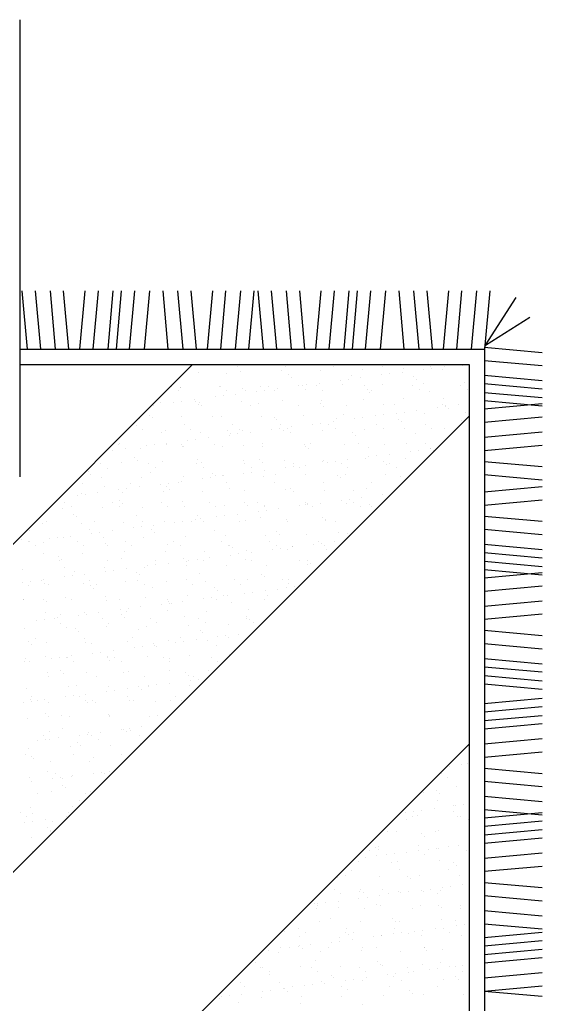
# Model space of a CAD drawing. Extents: x -42728 to 99010, y -18674 to 47645.
# Drawn here: x -34947 to -34271, y -10602 to -9329 of the extents above; entities that cross this region are included whole.
import ezdxf

# ---------------------------------------------------------------- set-up
doc = ezdxf.new("R2010")
doc.units = 0
doc.header["$LTSCALE"] = 100
doc.header["$MEASUREMENT"] = 0
doc.layers.get('0').update_dxf_attribs({"linetype": 'CONTINUOUS'})
doc.layers.add('家具', color=223, linetype='CONTINUOUS')

# ---------------------------------------------------------------- blocks, each defined once
blk = doc.blocks.new('A$C78C3025F')
at = {"layer": '家具', "color": 3}
blk.add_line((2187.1, 4047.7), (2187.1, 3456.3), dxfattribs=at)
at = {"layer": '家具', "color": 3, "linetype": 'ByBlock'}
for p, q in [((2190, 3697.1), (2196.7, 3621.7)), ((2207.1, 3697.1), (2213.9, 3621.7)), ((2226.4, 3697.1), (2233.1, 3621.7)), ((2243.5, 3697.1), (2250.3, 3621.7)), ((2271.3, 3697.1), (2264.6, 3621.7)), ((2288.5, 3697.1), (2281.7, 3621.7)), ((2307.7, 3697.1), (2301, 3621.7)), ((2318.5, 3697.1), (2311.7, 3621.7)), ((2335.6, 3697.1), (2328.8, 3621.7)), ((2354.9, 3697.1), (2348.1, 3621.7)), ((2372, 3697.1), (2378.8, 3621.7)), ((2391.3, 3697.1), (2398.1, 3621.7)), ((2408.4, 3697.1), (2415.2, 3621.7)), ((2436.3, 3697.1), (2429.5, 3621.7)), ((2453.4, 3697.1), (2446.6, 3621.7)), ((2472.7, 3697.1), (2465.9, 3621.7)), ((2489.8, 3697.1), (2483, 3621.7)), ((2495.1, 3697.1), (2501.9, 3621.7)), ((2512.3, 3697.1), (2519, 3621.7)), ((2531.5, 3697.1), (2538.3, 3621.7)), ((2548.7, 3697.1), (2555.4, 3621.7)), ((2576.5, 3697.1), (2569.7, 3621.7)), ((2593.6, 3697.1), (2586.9, 3621.7)), ((2612.9, 3697.1), (2606.1, 3621.7)), ((2623.6, 3697.1), (2616.8, 3621.7)), ((2640.8, 3697.1), (2634, 3621.7)), ((2660, 3697.1), (2653.3, 3621.7)), ((2677.2, 3697.1), (2683.9, 3621.7)), ((2696.4, 3697.1), (2703.2, 3621.7)), ((2713.6, 3697.1), (2720.4, 3621.7)), ((2741.4, 3697.1), (2734.6, 3621.7)), ((2758.6, 3697.1), (2751.8, 3621.7)), ((2777.8, 3697.1), (2771, 3621.7)), ((2795, 3697.1), (2788.2, 3621.7)), ((2789.3, 3626.8), (2829.2, 3688.6)), ((2789.3, 3626.8), (2846.8, 3663.1)), ((2187.1, 3621.7), (2788.2, 3621.7)), ((2862.9, 3617), (2787.5, 3623.8)), ((2788.2, 3621.7), (2788.2, 930.8)), ((2862.9, 3599.9), (2787.5, 3606.7)), ((1629.4, 2820.5), (2410.5, 3601.7)), ((2187.1, 3601.7), (2768.2, 3601.7)), ((2410.5, 3601.7), (2768.2, 3601.7)), ((2418.9, 3591), (2418.9, 3591)), ((2468.8, 3599.1), (2468.8, 3599.1)), ((2472.9, 3593), (2472.9, 3593)), ((2525.2, 3593.6), (2525.2, 3593.6)), ((2531.1, 3599.2), (2531.1, 3599.2)), ((2576.4, 3593.4), (2576.4, 3593.4)), ((2593.3, 3599.4), (2593.3, 3599.4)), ((2630.4, 3595.3), (2630.4, 3595.3)), ((2655.6, 3599.5), (2655.6, 3599.5)), ((2682, 3591.8), (2682, 3591.8)), ((2682.8, 3596), (2682.8, 3596)), ((2709.1, 3595.3), (2709.1, 3595.3)), ((2717.9, 3599.6), (2717.9, 3599.6)), ((2719.5, 3596.7), (2719.5, 3596.7)), ((2733.9, 3595.8), (2733.9, 3595.8)), ((2735.8, 3598.9), (2735.8, 3598.9)), ((2760.2, 3600.5), (2760.2, 3600.5)), ((2768.2, 3601.7), (2768.2, 950.8)), ((2768.2, 3601.7), (2768.2, 3535.1)), ((2455.1, 3589.5), (2455.1, 3589.5)), ((2535.1, 3588.8), (2535.1, 3588.8)), ((2538.8, 3585.4), (2538.8, 3585.4)), ((2601.5, 3581.2), (2601.5, 3581.2)), ((2611.9, 3582.5), (2611.9, 3582.5)), ((2616.3, 3587), (2616.3, 3587)), ((2628.1, 3584.7), (2628.1, 3584.7)), ((2655.3, 3588.3), (2655.3, 3588.3)), ((2665.7, 3589.6), (2665.7, 3589.6)), ((2696.3, 3586.3), (2696.3, 3586.3)), ((2700, 3582.9), (2700, 3582.9)), ((2862.9, 3580.6), (2787.5, 3587.4)), ((2383.9, 3573.6), (2383.9, 3573.6)), ((2392.3, 3568.3), (2392.3, 3568.3)), ((2394.8, 3572.5), (2394.8, 3572.5)), ((2395, 3571.9), (2395, 3571.9)), ((2446.1, 3573.8), (2446.1, 3573.8)), ((2447.1, 3573.2), (2447.1, 3573.2)), ((2454.6, 3568.4), (2454.6, 3568.4)), ((2475, 3571.2), (2475, 3571.2)), ((2478.7, 3567.8), (2478.7, 3567.8)), ((2493.8, 3567), (2493.8, 3567)), ((2498.3, 3572.9), (2498.3, 3572.9)), ((2504.2, 3568.4), (2504.2, 3568.4)), ((2508.4, 3573.9), (2508.4, 3573.9)), ((2516.9, 3568.5), (2516.9, 3568.5)), ((2520.5, 3570.5), (2520.5, 3570.5)), ((2547.6, 3574.1), (2547.6, 3574.1)), ((2552.3, 3574.9), (2552.3, 3574.9)), ((2556.2, 3569.4), (2556.2, 3569.4)), ((2558, 3575.4), (2558, 3575.4)), ((2570.7, 3574), (2570.7, 3574)), ((2574.3, 3577.6), (2574.3, 3577.6)), ((2579.1, 3568.6), (2579.1, 3568.6)), ((2604.6, 3575.5), (2604.6, 3575.5)), ((2633, 3574.1), (2633, 3574.1)), ((2636.2, 3568.8), (2636.2, 3568.8)), ((2641.4, 3568.7), (2641.4, 3568.7)), ((2655.8, 3575.3), (2655.8, 3575.3)), ((2695.3, 3574.2), (2695.3, 3574.2)), ((2703.7, 3568.8), (2703.7, 3568.8)), ((2709.8, 3577.2), (2709.8, 3577.2)), ((2717.4, 3567), (2717.4, 3567)), ((2757.5, 3574.3), (2757.5, 3574.3)), ((2762.2, 3577.9), (2762.2, 3577.9)), ((2766, 3569), (2766, 3569)), ((2862.9, 3569.9), (2787.5, 3576.7)), ((2369, 3552.7), (2369, 3552.7)), ((2386.1, 3552.8), (2386.1, 3552.8)), ((2396.5, 3554.2), (2396.5, 3554.2)), ((2412.8, 3556.3), (2412.8, 3556.3)), ((2414.9, 3553.7), (2414.9, 3553.7)), ((2440, 3559.9), (2440, 3559.9)), ((2450.4, 3561.3), (2450.4, 3561.3)), ((2466.6, 3563.4), (2466.6, 3563.4)), ((2474.1, 3554.4), (2474.1, 3554.4)), ((2526.5, 3555.1), (2526.5, 3555.1)), ((2577.7, 3554.8), (2577.7, 3554.8)), ((2631.7, 3556.8), (2631.7, 3556.8)), ((2639.9, 3565.4), (2639.9, 3565.4)), ((2684, 3557.5), (2684, 3557.5)), ((2735.2, 3557.2), (2735.2, 3557.2)), ((2862.9, 3558.5), (2787.5, 3565.3)), ((2862.9, 3547.8), (2787.5, 3554.6)), ((2358.9, 3549.2), (2358.9, 3549.2)), ((2360.4, 3548.8), (2360.4, 3548.8)), ((2418.5, 3550.3), (2418.5, 3550.3)), ((2420.1, 3552.5), (2420.1, 3552.5)), ((2422.6, 3548.9), (2422.6, 3548.9)), ((2484.9, 3549), (2484.9, 3549)), ((2496.1, 3551.9), (2496.1, 3551.9)), ((2547.2, 3549.2), (2547.2, 3549.2)), ((2576.1, 3551.2), (2576.1, 3551.2)), ((2579.8, 3547.8), (2579.8, 3547.8)), ((2609.5, 3549.3), (2609.5, 3549.3)), ((2657.3, 3549.4), (2657.3, 3549.4)), ((2671.8, 3549.4), (2671.8, 3549.4)), ((2684.1, 3540.3), (2684.1, 3540.3)), ((2700.4, 3542.4), (2700.4, 3542.4)), ((2727.6, 3546), (2727.6, 3546)), ((2734.1, 3549.5), (2734.1, 3549.5)), ((2737.3, 3548.7), (2737.3, 3548.7)), ((2738, 3547.4), (2738, 3547.4)), ((2741, 3545.4), (2741, 3545.4)), ((2754.2, 3549.5), (2754.2, 3549.5)), ((2862.9, 3550.7), (2787.5, 3543.9)), ((2768.2, 3535.1), (2053.6, 2820.5)), ((2342, 3532), (2342, 3532)), ((2354.7, 3536.1), (2354.7, 3536.1)), ((2358.4, 3532.7), (2358.4, 3532.7)), ((2396, 3534), (2396, 3534)), ((2435.9, 3534.3), (2435.9, 3534.3)), ((2448.4, 3534.6), (2448.4, 3534.6)), ((2499.5, 3534.4), (2499.5, 3534.4)), ((2516, 3533.7), (2516, 3533.7)), ((2519.7, 3530.3), (2519.7, 3530.3)), ((2553.5, 3536.3), (2553.5, 3536.3)), ((2592.7, 3528.2), (2592.7, 3528.2)), ((2597.2, 3531.9), (2597.2, 3531.9)), ((2605.9, 3537), (2605.9, 3537)), ((2619.9, 3531.8), (2619.9, 3531.8)), ((2630.3, 3533.2), (2630.3, 3533.2)), ((2646.6, 3535.3), (2646.6, 3535.3)), ((2657.1, 3536.8), (2657.1, 3536.8)), ((2673.7, 3538.9), (2673.7, 3538.9)), ((2677.2, 3531.2), (2677.2, 3531.2)), ((2680.9, 3527.8), (2680.9, 3527.8)), ((2711.1, 3538.7), (2711.1, 3538.7)), ((2758.4, 3529.4), (2758.4, 3529.4)), ((2763.4, 3539.4), (2763.4, 3539.4)), ((2862.9, 3533.5), (2787.5, 3526.7)), ((2337.7, 3523.5), (2337.7, 3523.5)), ((2346.2, 3518.1), (2346.2, 3518.1)), ((2375.8, 3516.8), (2375.8, 3516.8)), ((2400, 3523.6), (2400, 3523.6)), ((2408.4, 3518.2), (2408.4, 3518.2)), ((2455.9, 3516.1), (2455.9, 3516.1)), ((2462.3, 3523.7), (2462.3, 3523.7)), ((2470.7, 3518.3), (2470.7, 3518.3)), ((2475.4, 3515.9), (2475.4, 3515.9)), ((2512.2, 3517.6), (2512.2, 3517.6)), ((2522.6, 3519), (2522.6, 3519)), ((2524.6, 3523.8), (2524.6, 3523.8)), ((2527.8, 3516.6), (2527.8, 3516.6)), ((2533, 3518.4), (2533, 3518.4)), ((2538.9, 3521.1), (2538.9, 3521.1)), ((2566.1, 3524.7), (2566.1, 3524.7)), ((2576.5, 3526.1), (2576.5, 3526.1)), ((2578.9, 3516.3), (2578.9, 3516.3)), ((2586.9, 3523.9), (2586.9, 3523.9)), ((2595.3, 3518.5), (2595.3, 3518.5)), ((2632.9, 3518.3), (2632.9, 3518.3)), ((2649.1, 3524), (2649.1, 3524)), ((2657.6, 3518.6), (2657.6, 3518.6)), ((2685.3, 3518.9), (2685.3, 3518.9)), ((2711.4, 3524.1), (2711.4, 3524.1)), ((2719.9, 3518.8), (2719.9, 3518.8)), ((2736.5, 3518.7), (2736.5, 3518.7)), ((2370.2, 3514.2), (2370.2, 3514.2)), ((2404.6, 3503.5), (2404.6, 3503.5)), ((2415, 3504.8), (2415, 3504.8)), ((2421.4, 3513.9), (2421.4, 3513.9)), ((2431.2, 3507), (2431.2, 3507)), ((2458.4, 3510.5), (2458.4, 3510.5)), ((2459.5, 3512.7), (2459.5, 3512.7)), ((2468.8, 3511.9), (2468.8, 3511.9)), ((2485.1, 3514.1), (2485.1, 3514.1)), ((2537.1, 3514.3), (2537.1, 3514.3)), ((2617.1, 3513.6), (2617.1, 3513.6)), ((2620.8, 3510.3), (2620.8, 3510.3)), ((2698.3, 3511.9), (2698.3, 3511.9)), ((2862.9, 3514.2), (2787.5, 3507.5)), ((2307.3, 3490.7), (2307.3, 3490.7)), ((2314.2, 3498.6), (2314.2, 3498.6)), ((2315.7, 3499.2), (2315.7, 3499.2)), ((2323.6, 3492.8), (2323.6, 3492.8)), ((2343.3, 3493.5), (2343.3, 3493.5)), ((2350.7, 3496.4), (2350.7, 3496.4)), ((2361.1, 3497.7), (2361.1, 3497.7)), ((2376.5, 3498.7), (2376.5, 3498.7)), ((2377.4, 3499.9), (2377.4, 3499.9)), ((2395.7, 3498.5), (2395.7, 3498.5)), ((2397.3, 3495.4), (2397.3, 3495.4)), ((2399.4, 3495.2), (2399.4, 3495.2)), ((2438.8, 3498.9), (2438.8, 3498.9)), ((2449.6, 3496.1), (2449.6, 3496.1)), ((2476.9, 3496.8), (2476.9, 3496.8)), ((2500.8, 3495.9), (2500.8, 3495.9)), ((2501.1, 3499), (2501.1, 3499)), ((2554.8, 3497.8), (2554.8, 3497.8)), ((2557, 3496.1), (2557, 3496.1)), ((2560.7, 3492.7), (2560.7, 3492.7)), ((2563.4, 3499.1), (2563.4, 3499.1)), ((2607.2, 3498.5), (2607.2, 3498.5)), ((2625.6, 3499.2), (2625.6, 3499.2)), ((2638.2, 3494.3), (2638.2, 3494.3)), ((2658.3, 3498.2), (2658.3, 3498.2)), ((2687.9, 3499.3), (2687.9, 3499.3)), ((2692.2, 3489.5), (2692.2, 3489.5)), ((2702.6, 3490.9), (2702.6, 3490.9)), ((2712.3, 3500.2), (2712.3, 3500.2)), ((2718.2, 3493.6), (2718.2, 3493.6)), ((2718.8, 3493.1), (2718.8, 3493.1)), ((2721.9, 3490.3), (2721.9, 3490.3)), ((2862.9, 3497.1), (2787.5, 3490.3)), ((2335.6, 3481), (2335.6, 3481)), ((2339.3, 3477.6), (2339.3, 3477.6)), ((2416.8, 3479.2), (2416.8, 3479.2)), ((2476.7, 3477.4), (2476.7, 3477.4)), ((2496.8, 3478.5), (2496.8, 3478.5)), ((2529, 3478), (2529, 3478)), ((2578.1, 3476.8), (2578.1, 3476.8)), ((2580.2, 3477.8), (2580.2, 3477.8)), ((2594.9, 3476.7), (2594.9, 3476.7)), ((2611.2, 3478.9), (2611.2, 3478.9)), ((2634.2, 3479.7), (2634.2, 3479.7)), ((2638.3, 3482.5), (2638.3, 3482.5)), ((2648.7, 3483.8), (2648.7, 3483.8)), ((2665, 3486), (2665, 3486)), ((2686.5, 3480.4), (2686.5, 3480.4)), ((2291.6, 3473.3), (2291.6, 3473.3)), ((2300, 3467.9), (2300, 3467.9)), ((2319.1, 3475), (2319.1, 3475)), ((2353.9, 3473.4), (2353.9, 3473.4)), ((2362.3, 3468), (2362.3, 3468)), ((2371.5, 3475.7), (2371.5, 3475.7)), ((2416.2, 3473.5), (2416.2, 3473.5)), ((2422.6, 3475.4), (2422.6, 3475.4)), ((2424.6, 3468.1), (2424.6, 3468.1)), ((2478.4, 3473.6), (2478.4, 3473.6)), ((2486.9, 3468.2), (2486.9, 3468.2)), ((2500.5, 3475.2), (2500.5, 3475.2)), ((2503.5, 3464.7), (2503.5, 3464.7)), ((2530.7, 3468.3), (2530.7, 3468.3)), ((2540.7, 3473.7), (2540.7, 3473.7)), ((2541.1, 3469.6), (2541.1, 3469.6)), ((2549.2, 3468.3), (2549.2, 3468.3)), ((2557.3, 3471.8), (2557.3, 3471.8)), ((2584.5, 3475.4), (2584.5, 3475.4)), ((2603, 3473.8), (2603, 3473.8)), ((2611.4, 3468.5), (2611.4, 3468.5)), ((2658.1, 3476.1), (2658.1, 3476.1)), ((2661.8, 3472.7), (2661.8, 3472.7)), ((2665.3, 3473.9), (2665.3, 3473.9)), ((2673.7, 3468.6), (2673.7, 3468.6)), ((2862.9, 3469.3), (2787.5, 3476.1)), ((2275.5, 3463.4), (2275.5, 3463.4)), ((2279.2, 3460.1), (2279.2, 3460.1)), ((2293.4, 3455.2), (2293.4, 3455.2)), ((2344.5, 3455), (2344.5, 3455)), ((2356.7, 3461.7), (2356.7, 3461.7)), ((2398.5, 3456.9), (2398.5, 3456.9)), ((2423, 3454.1), (2423, 3454.1)), ((2433.4, 3455.5), (2433.4, 3455.5)), ((2436.7, 3461), (2436.7, 3461)), ((2440.4, 3457.6), (2440.4, 3457.6)), ((2449.7, 3457.6), (2449.7, 3457.6)), ((2450.9, 3457.6), (2450.9, 3457.6)), ((2476.8, 3461.2), (2476.8, 3461.2)), ((2487.2, 3462.6), (2487.2, 3462.6)), ((2502, 3457.3), (2502, 3457.3)), ((2517.9, 3459.2), (2517.9, 3459.2)), ((2556.1, 3459.3), (2556.1, 3459.3)), ((2598, 3458.5), (2598, 3458.5)), ((2601.6, 3455.1), (2601.6, 3455.1)), ((2608.4, 3459.9), (2608.4, 3459.9)), ((2659.6, 3459.7), (2659.6, 3459.7)), ((2679.2, 3456.8), (2679.2, 3456.8)), ((2862.9, 3452.1), (2787.5, 3458.9)), ((2268.1, 3448.4), (2268.1, 3448.4)), ((2296.6, 3444.1), (2296.6, 3444.1)), ((2315.3, 3439.9), (2315.3, 3439.9)), ((2325.7, 3441.3), (2325.7, 3441.3)), ((2330.4, 3448.5), (2330.4, 3448.5)), ((2342, 3443.4), (2342, 3443.4)), ((2369.2, 3447), (2369.2, 3447)), ((2376.6, 3443.4), (2376.6, 3443.4)), ((2379.6, 3448.4), (2379.6, 3448.4)), ((2380.3, 3440.1), (2380.3, 3440.1)), ((2392.7, 3448.7), (2392.7, 3448.7)), ((2395.8, 3450.5), (2395.8, 3450.5)), ((2455, 3448.8), (2455, 3448.8)), ((2457.8, 3441.7), (2457.8, 3441.7)), ((2477.9, 3438.8), (2477.9, 3438.8)), ((2517.2, 3448.9), (2517.2, 3448.9)), ((2530.3, 3439.5), (2530.3, 3439.5)), ((2537.8, 3441), (2537.8, 3441)), ((2579.5, 3449), (2579.5, 3449)), ((2581.4, 3439.2), (2581.4, 3439.2)), ((2619, 3439.2), (2619, 3439.2)), ((2635.5, 3441.2), (2635.5, 3441.2)), ((2641.8, 3449.1), (2641.8, 3449.1)), ((2862.9, 3443.6), (2787.5, 3436.8)), ((2236.5, 3426.6), (2236.5, 3426.6)), ((2261.5, 3432.8), (2261.5, 3432.8)), ((2266.4, 3434.5), (2266.4, 3434.5)), ((2271.9, 3434.2), (2271.9, 3434.2)), ((2288.2, 3436.4), (2288.2, 3436.4)), ((2316.5, 3425.9), (2316.5, 3425.9)), ((2320.4, 3436.4), (2320.4, 3436.4)), ((2372.7, 3437.1), (2372.7, 3437.1)), ((2423.9, 3436.9), (2423.9, 3436.9)), ((2541.5, 3437.6), (2541.5, 3437.6)), ((2602.9, 3426), (2602.9, 3426)), ((2613.4, 3427.4), (2613.4, 3427.4)), ((2629.6, 3429.5), (2629.6, 3429.5)), ((2656.8, 3433.1), (2656.8, 3433.1)), ((2667.2, 3434.5), (2667.2, 3434.5)), ((2862.9, 3426.4), (2787.5, 3419.6)), ((2242.3, 3416), (2242.3, 3416)), ((2245.5, 3423.1), (2245.5, 3423.1)), ((2253.9, 3417.7), (2253.9, 3417.7)), ((2294.6, 3416.7), (2294.6, 3416.7)), ((2307.7, 3423.2), (2307.7, 3423.2)), ((2316.2, 3417.8), (2316.2, 3417.8)), ((2320.2, 3422.5), (2320.2, 3422.5)), ((2345.8, 3416.4), (2345.8, 3416.4)), ((2370, 3423.3), (2370, 3423.3)), ((2378.5, 3417.9), (2378.5, 3417.9)), ((2397.7, 3424.1), (2397.7, 3424.1)), ((2399.8, 3418.4), (2399.8, 3418.4)), ((2432.3, 3423.4), (2432.3, 3423.4)), ((2440.7, 3418), (2440.7, 3418)), ((2452.1, 3419), (2452.1, 3419)), ((2477.7, 3423.4), (2477.7, 3423.4)), ((2481.4, 3420), (2481.4, 3420)), ((2494.6, 3423.5), (2494.6, 3423.5)), ((2503, 3418.1), (2503, 3418.1)), ((2503.3, 3418.8), (2503.3, 3418.8)), ((2505.7, 3413.2), (2505.7, 3413.2)), ((2521.9, 3415.3), (2521.9, 3415.3)), ((2549.1, 3418.9), (2549.1, 3418.9)), ((2556.9, 3423.6), (2556.9, 3423.6)), ((2557.3, 3420.7), (2557.3, 3420.7)), ((2558.9, 3421.7), (2558.9, 3421.7)), ((2559.5, 3420.3), (2559.5, 3420.3)), ((2565.3, 3418.3), (2565.3, 3418.3)), ((2575.8, 3422.4), (2575.8, 3422.4)), ((2609.7, 3421.4), (2609.7, 3421.4)), ((2619.2, 3423.7), (2619.2, 3423.7)), ((2627.6, 3418.4), (2627.6, 3418.4)), ((2639, 3421), (2639, 3421)), ((2642.6, 3417.6), (2642.6, 3417.6)), ((2256.4, 3408.3), (2256.4, 3408.3)), ((2260, 3404.9), (2260, 3404.9)), ((2337.6, 3406.6), (2337.6, 3406.6)), ((2414.3, 3401.2), (2414.3, 3401.2)), ((2417.6, 3405.9), (2417.6, 3405.9)), ((2421.3, 3402.5), (2421.3, 3402.5)), ((2441.4, 3404.7), (2441.4, 3404.7)), ((2451.8, 3406.1), (2451.8, 3406.1)), ((2468.1, 3408.3), (2468.1, 3408.3)), ((2479.2, 3400.3), (2479.2, 3400.3)), ((2495.3, 3411.8), (2495.3, 3411.8)), ((2498.8, 3404.1), (2498.8, 3404.1)), ((2531.5, 3400.9), (2531.5, 3400.9)), ((2578.8, 3403.4), (2578.8, 3403.4)), ((2582.5, 3400), (2582.5, 3400)), ((2582.7, 3400.7), (2582.7, 3400.7)), ((2862.9, 3398.6), (2787.5, 3405.4)), ((2199.9, 3387.4), (2199.9, 3387.4)), ((2216.5, 3396.2), (2216.5, 3396.2)), ((2222, 3398.2), (2222, 3398.2)), ((2267.6, 3396), (2267.6, 3396)), ((2277.4, 3389), (2277.4, 3389)), ((2284.3, 3398.3), (2284.3, 3398.3)), ((2321.7, 3397.9), (2321.7, 3397.9)), ((2333.8, 3390.6), (2333.8, 3390.6)), ((2344.2, 3391.9), (2344.2, 3391.9)), ((2346.5, 3398.5), (2346.5, 3398.5)), ((2357.5, 3388.3), (2357.5, 3388.3)), ((2360.4, 3394.1), (2360.4, 3394.1)), ((2374, 3398.6), (2374, 3398.6)), ((2387.6, 3397.7), (2387.6, 3397.7)), ((2398, 3399), (2398, 3399)), ((2408.8, 3398.6), (2408.8, 3398.6)), ((2425.2, 3398.3), (2425.2, 3398.3)), ((2471.1, 3398.7), (2471.1, 3398.7)), ((2533.4, 3398.8), (2533.4, 3398.8)), ((2595.7, 3398.9), (2595.7, 3398.9)), ((2862.9, 3381.4), (2787.5, 3388.2)), ((2189.5, 3375.5), (2189.5, 3375.5)), ((2226.1, 3376.4), (2226.1, 3376.4)), ((2236.5, 3377.8), (2236.5, 3377.8)), ((2243.5, 3377.5), (2243.5, 3377.5)), ((2252.8, 3379.9), (2252.8, 3379.9)), ((2279.9, 3383.5), (2279.9, 3383.5)), ((2290.3, 3384.9), (2290.3, 3384.9)), ((2295.9, 3378.1), (2295.9, 3378.1)), ((2306.6, 3387), (2306.6, 3387)), ((2347, 3377.9), (2347, 3377.9)), ((2361.2, 3384.9), (2361.2, 3384.9)), ((2401, 3379.8), (2401, 3379.8)), ((2438.7, 3386.5), (2438.7, 3386.5)), ((2453.4, 3380.5), (2453.4, 3380.5)), ((2504.6, 3380.3), (2504.6, 3380.3)), ((2518.7, 3385.9), (2518.7, 3385.9)), ((2522.4, 3382.5), (2522.4, 3382.5)), ((2558.6, 3382.2), (2558.6, 3382.2)), ((2599.9, 3384.1), (2599.9, 3384.1)), ((2610.9, 3382.9), (2610.9, 3382.9)), ((2198.9, 3372.8), (2198.9, 3372.8)), ((2199.3, 3372.9), (2199.3, 3372.9)), ((2207.8, 3367.5), (2207.8, 3367.5)), ((2217.3, 3371.4), (2217.3, 3371.4)), ((2261.6, 3373), (2261.6, 3373)), ((2270, 3367.6), (2270, 3367.6)), ((2297.4, 3370.8), (2297.4, 3370.8)), ((2301, 3367.4), (2301, 3367.4)), ((2323.9, 3373.1), (2323.9, 3373.1)), ((2332.3, 3367.7), (2332.3, 3367.7)), ((2378.6, 3369), (2378.6, 3369)), ((2386.2, 3373.2), (2386.2, 3373.2)), ((2394.6, 3367.8), (2394.6, 3367.8)), ((2448.5, 3373.3), (2448.5, 3373.3)), ((2456.9, 3367.9), (2456.9, 3367.9)), ((2458.6, 3368.3), (2458.6, 3368.3)), ((2462.3, 3364.9), (2462.3, 3364.9)), ((2480.4, 3361.7), (2480.4, 3361.7)), ((2510.7, 3373.4), (2510.7, 3373.4)), ((2513.7, 3362.5), (2513.7, 3362.5)), ((2519.2, 3368.1), (2519.2, 3368.1)), ((2524.1, 3363.9), (2524.1, 3363.9)), ((2532.8, 3362.4), (2532.8, 3362.4)), ((2539.8, 3366.5), (2539.8, 3366.5)), ((2540.4, 3366), (2540.4, 3366)), ((2567.5, 3369.6), (2567.5, 3369.6)), ((2573, 3373.5), (2573, 3373.5)), ((2578, 3370.9), (2578, 3370.9)), ((2581.5, 3368.2), (2581.5, 3368.2)), ((2584, 3362.2), (2584, 3362.2)), ((2594.2, 3373.1), (2594.2, 3373.1)), ((2862.9, 3362.2), (2787.5, 3369)), ((2217.7, 3357.7), (2217.7, 3357.7)), ((2237.2, 3353.2), (2237.2, 3353.2)), ((2240.9, 3349.8), (2240.9, 3349.8)), ((2268.9, 3357.4), (2268.9, 3357.4)), ((2318.4, 3351.4), (2318.4, 3351.4)), ((2322.9, 3359.4), (2322.9, 3359.4)), ((2375.3, 3360), (2375.3, 3360)), ((2398.5, 3350.7), (2398.5, 3350.7)), ((2416.4, 3349.7), (2416.4, 3349.7)), ((2426.4, 3359.8), (2426.4, 3359.8)), ((2432.7, 3351.8), (2432.7, 3351.8)), ((2459.9, 3355.4), (2459.9, 3355.4)), ((2470.3, 3356.8), (2470.3, 3356.8)), ((2479.7, 3349), (2479.7, 3349)), ((2486.5, 3358.9), (2486.5, 3358.9)), ((2862.9, 3351.5), (2787.5, 3358.2)), ((2190.8, 3337), (2190.8, 3337)), ((2238.1, 3348.2), (2238.1, 3348.2)), ((2244.8, 3338.9), (2244.8, 3338.9)), ((2297.1, 3339.6), (2297.1, 3339.6)), ((2300.4, 3348.3), (2300.4, 3348.3)), ((2325, 3337.6), (2325, 3337.6)), ((2348.3, 3339.3), (2348.3, 3339.3)), ((2352.2, 3341.2), (2352.2, 3341.2)), ((2362.6, 3342.6), (2362.6, 3342.6)), ((2362.7, 3348.4), (2362.7, 3348.4)), ((2378.9, 3344.7), (2378.9, 3344.7)), ((2402.2, 3347.4), (2402.2, 3347.4)), ((2402.3, 3341.3), (2402.3, 3341.3)), ((2406, 3348.3), (2406, 3348.3)), ((2425, 3348.5), (2425, 3348.5)), ((2454.7, 3342), (2454.7, 3342)), ((2487.3, 3348.6), (2487.3, 3348.6)), ((2505.8, 3341.7), (2505.8, 3341.7)), ((2549.5, 3348.7), (2549.5, 3348.7)), ((2559.7, 3348.3), (2559.7, 3348.3)), ((2559.8, 3343.7), (2559.8, 3343.7)), ((2563.4, 3344.9), (2563.4, 3344.9)), ((2862.9, 3340.1), (2787.5, 3346.9)), ((2244.5, 3327), (2244.5, 3327)), ((2254.9, 3328.4), (2254.9, 3328.4)), ((2258.3, 3333.9), (2258.3, 3333.9)), ((2271.2, 3330.6), (2271.2, 3330.6)), ((2298.4, 3334.1), (2298.4, 3334.1)), ((2308.8, 3335.5), (2308.8, 3335.5)), ((2338.3, 3333.2), (2338.3, 3333.2)), ((2342, 3329.8), (2342, 3329.8)), ((2419.6, 3331.4), (2419.6, 3331.4)), ((2499.6, 3330.7), (2499.6, 3330.7)), ((2503.3, 3327.4), (2503.3, 3327.4)), ((2534.1, 3323.9), (2534.1, 3323.9)), ((2862.9, 3329.4), (2787.5, 3336.1)), ((2862.9, 3332.2), (2787.5, 3325.4)), ((2190.7, 3320), (2190.7, 3320)), ((2198.2, 3316.3), (2198.2, 3316.3)), ((2201.1, 3321.3), (2201.1, 3321.3)), ((2215.5, 3322.8), (2215.5, 3322.8)), ((2217.4, 3323.5), (2217.4, 3323.5)), ((2219, 3319.1), (2219, 3319.1)), ((2223.9, 3317.4), (2223.9, 3317.4)), ((2270.2, 3318.9), (2270.2, 3318.9)), ((2277.8, 3322.9), (2277.8, 3322.9)), ((2278.2, 3315.6), (2278.2, 3315.6)), ((2281.9, 3312.3), (2281.9, 3312.3)), ((2286.2, 3317.5), (2286.2, 3317.5)), ((2324.2, 3320.8), (2324.2, 3320.8)), ((2340, 3323), (2340, 3323)), ((2348.5, 3317.6), (2348.5, 3317.6)), ((2359.4, 3313.9), (2359.4, 3313.9)), ((2376.5, 3321.5), (2376.5, 3321.5)), ((2402.3, 3323.1), (2402.3, 3323.1)), ((2410.8, 3317.8), (2410.8, 3317.8)), ((2427.7, 3321.3), (2427.7, 3321.3)), ((2439.5, 3313.2), (2439.5, 3313.2)), ((2464.6, 3323.2), (2464.6, 3323.2)), ((2473, 3317.9), (2473, 3317.9)), ((2481.7, 3323.2), (2481.7, 3323.2)), ((2520.7, 3311.4), (2520.7, 3311.4)), ((2526.9, 3323.4), (2526.9, 3323.4)), ((2532.1, 3313.1), (2532.1, 3313.1)), ((2535.3, 3318), (2535.3, 3318)), ((2542.6, 3314.5), (2542.6, 3314.5)), ((2862.9, 3315.1), (2787.5, 3308.3)), ((2192, 3298.4), (2192, 3298.4)), ((2218.1, 3298.1), (2218.1, 3298.1)), ((2246, 3300.4), (2246, 3300.4)), ((2254.3, 3298.1), (2254.3, 3298.1)), ((2298.4, 3301.1), (2298.4, 3301.1)), ((2316.6, 3298.2), (2316.6, 3298.2)), ((2349.6, 3300.8), (2349.6, 3300.8)), ((2378.8, 3298.3), (2378.8, 3298.3)), ((2403.6, 3302.8), (2403.6, 3302.8)), ((2424.5, 3298.9), (2424.5, 3298.9)), ((2434.9, 3300.3), (2434.9, 3300.3)), ((2441.1, 3298.4), (2441.1, 3298.4)), ((2443.1, 3309.8), (2443.1, 3309.8)), ((2451.1, 3302.5), (2451.1, 3302.5)), ((2455.9, 3303.4), (2455.9, 3303.4)), ((2478.3, 3306), (2478.3, 3306)), ((2488.7, 3307.4), (2488.7, 3307.4)), ((2503.4, 3298.5), (2503.4, 3298.5)), ((2505, 3309.5), (2505, 3309.5)), ((2507.1, 3303.2), (2507.1, 3303.2)), ((2192, 3298), (2192, 3298)), ((2221.8, 3294.7), (2221.8, 3294.7)), ((2299.3, 3296.3), (2299.3, 3296.3)), ((2327.2, 3286.1), (2327.2, 3286.1)), ((2343.5, 3288.3), (2343.5, 3288.3)), ((2370.6, 3291.9), (2370.6, 3291.9)), ((2379.3, 3295.6), (2379.3, 3295.6)), ((2381.1, 3293.2), (2381.1, 3293.2)), ((2383, 3292.3), (2383, 3292.3)), ((2397.3, 3295.4), (2397.3, 3295.4)), ((2460.5, 3293.9), (2460.5, 3293.9)), ((2862.9, 3295.8), (2787.5, 3289)), ((2220.3, 3280.6), (2220.3, 3280.6)), ((2231.6, 3272.7), (2231.6, 3272.7)), ((2235.8, 3274.1), (2235.8, 3274.1)), ((2239.2, 3278.8), (2239.2, 3278.8)), ((2263, 3277.7), (2263, 3277.7)), ((2271.4, 3280.4), (2271.4, 3280.4)), ((2273.4, 3279.1), (2273.4, 3279.1)), ((2289.6, 3281.2), (2289.6, 3281.2)), ((2293.9, 3272.8), (2293.9, 3272.8)), ((2316.8, 3284.8), (2316.8, 3284.8)), ((2319.2, 3278.1), (2319.2, 3278.1)), ((2322.9, 3274.7), (2322.9, 3274.7)), ((2325.4, 3282.3), (2325.4, 3282.3)), ((2356.2, 3272.9), (2356.2, 3272.9)), ((2377.8, 3283), (2377.8, 3283)), ((2400.4, 3276.3), (2400.4, 3276.3)), ((2418.5, 3273), (2418.5, 3273)), ((2428.9, 3282.7), (2428.9, 3282.7)), ((2480.5, 3275.6), (2480.5, 3275.6)), ((2480.8, 3273.2), (2480.8, 3273.2)), ((2483, 3284.7), (2483, 3284.7)), ((2862.9, 3278.7), (2787.5, 3271.9)), ((2193.3, 3259.9), (2193.3, 3259.9)), ((2209.1, 3270.6), (2209.1, 3270.6)), ((2219.5, 3272), (2219.5, 3272)), ((2240.1, 3267.3), (2240.1, 3267.3)), ((2247.3, 3261.9), (2247.3, 3261.9)), ((2259.1, 3260.5), (2259.1, 3260.5)), ((2299.6, 3262.5), (2299.6, 3262.5)), ((2302.4, 3267.4), (2302.4, 3267.4)), ((2350.8, 3262.3), (2350.8, 3262.3)), ((2364.6, 3267.6), (2364.6, 3267.6)), ((2404.8, 3264.2), (2404.8, 3264.2)), ((2426.9, 3267.7), (2426.9, 3267.7)), ((2457.2, 3264.9), (2457.2, 3264.9)), ((2484.1, 3272.2), (2484.1, 3272.2)), ((2489.2, 3267.8), (2489.2, 3267.8)), ((2208.1, 3247.9), (2208.1, 3247.9)), ((2262.8, 3257.1), (2262.8, 3257.1)), ((2270.4, 3248), (2270.4, 3248)), ((2332.7, 3248.1), (2332.7, 3248.1)), ((2340.3, 3258.8), (2340.3, 3258.8)), ((2395, 3248.2), (2395, 3248.2)), ((2420.3, 3258.1), (2420.3, 3258.1)), ((2424, 3254.7), (2424, 3254.7)), ((2442.9, 3249.6), (2442.9, 3249.6)), ((2453.3, 3251), (2453.3, 3251)), ((2457.3, 3248.3), (2457.3, 3248.3)), ((2469.6, 3253.1), (2469.6, 3253.1)), ((2862.9, 3250.8), (2787.5, 3257.6)), ((2199, 3243), (2199, 3243)), ((2202.7, 3239.6), (2202.7, 3239.6)), ((2221.5, 3242.1), (2221.5, 3242.1)), ((2272.7, 3241.8), (2272.7, 3241.8)), ((2280.2, 3241.2), (2280.2, 3241.2)), ((2326.7, 3243.8), (2326.7, 3243.8)), ((2335.2, 3235.4), (2335.2, 3235.4)), ((2345.7, 3236.8), (2345.7, 3236.8)), ((2360.2, 3240.5), (2360.2, 3240.5)), ((2361.9, 3238.9), (2361.9, 3238.9)), ((2363.9, 3237.1), (2363.9, 3237.1)), ((2379, 3244.4), (2379, 3244.4)), ((2389.1, 3242.5), (2389.1, 3242.5)), ((2399.5, 3243.9), (2399.5, 3243.9)), ((2415.8, 3246), (2415.8, 3246)), ((2430.2, 3244.2), (2430.2, 3244.2)), ((2441.4, 3238.7), (2441.4, 3238.7)), ((2862.9, 3233.7), (2787.5, 3240.5)), ((2220.1, 3223.7), (2220.1, 3223.7)), ((2238, 3222.6), (2238, 3222.6)), ((2247.8, 3222.6), (2247.8, 3222.6)), ((2248.6, 3223.3), (2248.6, 3223.3)), ((2254.2, 3224.8), (2254.2, 3224.8)), ((2281.4, 3228.3), (2281.4, 3228.3)), ((2291.8, 3229.7), (2291.8, 3229.7)), ((2300.1, 3223), (2300.1, 3223)), ((2300.9, 3224), (2300.9, 3224)), ((2308.1, 3231.8), (2308.1, 3231.8)), ((2310.1, 3222.7), (2310.1, 3222.7)), ((2352.1, 3223.7), (2352.1, 3223.7)), ((2372.4, 3222.8), (2372.4, 3222.8)), ((2406.1, 3225.7), (2406.1, 3225.7)), ((2434.6, 3223), (2434.6, 3223)), ((2458.4, 3226.3), (2458.4, 3226.3)), ((2193.9, 3217.1), (2193.9, 3217.1)), ((2194.5, 3221.4), (2194.5, 3221.4)), ((2200.4, 3217.7), (2200.4, 3217.7)), ((2227.6, 3221.2), (2227.6, 3221.2)), ((2256.2, 3217.2), (2256.2, 3217.2)), ((2303.8, 3219.6), (2303.8, 3219.6)), ((2318.5, 3217.4), (2318.5, 3217.4)), ((2380.8, 3217.5), (2380.8, 3217.5)), ((2381.3, 3221.2), (2381.3, 3221.2)), ((2443.1, 3217.6), (2443.1, 3217.6)), ((2862.9, 3214.4), (2787.5, 3221.2)), ((2862.9, 3203.7), (2787.5, 3210.5)), ((2222.8, 3203.5), (2222.8, 3203.5)), ((2224.3, 3197.8), (2224.3, 3197.8)), ((2240, 3205.4), (2240, 3205.4)), ((2243.6, 3202), (2243.6, 3202)), ((2273.9, 3203.3), (2273.9, 3203.3)), ((2286.6, 3197.9), (2286.6, 3197.9)), ((2321.2, 3203.6), (2321.2, 3203.6)), ((2328, 3205.2), (2328, 3205.2)), ((2348.9, 3198), (2348.9, 3198)), ((2380.3, 3205.9), (2380.3, 3205.9)), ((2401.2, 3203), (2401.2, 3203)), ((2404.9, 3199.6), (2404.9, 3199.6)), ((2411.2, 3198.1), (2411.2, 3198.1)), ((2431.5, 3205.7), (2431.5, 3205.7)), ((2862.9, 3192.3), (2787.5, 3199.1)), ((2249.8, 3184.8), (2249.8, 3184.8)), ((2261, 3186.1), (2261, 3186.1)), ((2302.2, 3185.4), (2302.2, 3185.4)), ((2341.1, 3185.4), (2341.1, 3185.4)), ((2353.3, 3185.2), (2353.3, 3185.2)), ((2353.7, 3186.1), (2353.7, 3186.1)), ((2364.1, 3187.4), (2364.1, 3187.4)), ((2380.4, 3189.6), (2380.4, 3189.6)), ((2407.3, 3187.1), (2407.3, 3187.1)), ((2407.5, 3193.2), (2407.5, 3193.2)), ((2417.9, 3194.5), (2417.9, 3194.5)), ((2862.9, 3181.6), (2787.5, 3188.4)), ((2195.8, 3182.8), (2195.8, 3182.8)), ((2201.7, 3172.4), (2201.7, 3172.4)), ((2246, 3171.9), (2246, 3171.9)), ((2256.4, 3173.3), (2256.4, 3173.3)), ((2263.9, 3172.5), (2263.9, 3172.5)), ((2272.7, 3175.4), (2272.7, 3175.4)), ((2299.9, 3179), (2299.9, 3179)), ((2310.3, 3180.3), (2310.3, 3180.3)), ((2326.2, 3172.7), (2326.2, 3172.7)), ((2326.5, 3182.5), (2326.5, 3182.5)), ((2344.8, 3182), (2344.8, 3182)), ((2388.5, 3172.8), (2388.5, 3172.8)), ((2192.2, 3164.8), (2192.2, 3164.8)), ((2200.9, 3168.5), (2200.9, 3168.5)), ((2202.6, 3166.2), (2202.6, 3166.2)), ((2210.1, 3167.1), (2210.1, 3167.1)), ((2218.9, 3168.3), (2218.9, 3168.3)), ((2224, 3165), (2224, 3165)), ((2272.4, 3167.2), (2272.4, 3167.2)), ((2275.2, 3164.7), (2275.2, 3164.7)), ((2281, 3167.8), (2281, 3167.8)), ((2284.6, 3164.5), (2284.6, 3164.5)), ((2329.2, 3166.7), (2329.2, 3166.7)), ((2334.7, 3167.3), (2334.7, 3167.3)), ((2362.2, 3166.1), (2362.2, 3166.1)), ((2381.6, 3167.4), (2381.6, 3167.4)), ((2396.9, 3167.4), (2396.9, 3167.4)), ((2862.9, 3169.7), (2787.5, 3162.9)), ((2862.9, 3159), (2787.5, 3152.2)), ((2220.8, 3150.3), (2220.8, 3150.3)), ((2224.5, 3146.9), (2224.5, 3146.9)), ((2240.5, 3147.7), (2240.5, 3147.7)), ((2251.1, 3146.2), (2251.1, 3146.2)), ((2302, 3148.5), (2302, 3148.5)), ((2302.7, 3147.8), (2302.7, 3147.8)), ((2303.4, 3146.9), (2303.4, 3146.9)), ((2354.6, 3146.7), (2354.6, 3146.7)), ((2365, 3147.9), (2365, 3147.9)), ((2862.9, 3147.6), (2787.5, 3140.8)), ((2197.1, 3144.3), (2197.1, 3144.3)), ((2345, 3133.1), (2345, 3133.1)), ((2862.9, 3136.9), (2787.5, 3130.1)), ((2217.8, 3122.3), (2217.8, 3122.3)), ((2225.3, 3126.5), (2225.3, 3126.5)), ((2241.9, 3131), (2241.9, 3131)), ((2264.5, 3122.5), (2264.5, 3122.5)), ((2274.9, 3123.9), (2274.9, 3123.9)), ((2276.5, 3126.2), (2276.5, 3126.2)), ((2280.1, 3122.5), (2280.1, 3122.5)), ((2291.1, 3126), (2291.1, 3126)), ((2318.3, 3129.6), (2318.3, 3129.6)), ((2321.9, 3130.3), (2321.9, 3130.3)), ((2325.6, 3126.9), (2325.6, 3126.9)), ((2328.7, 3131), (2328.7, 3131)), ((2330.5, 3128.2), (2330.5, 3128.2)), ((2342.4, 3122.6), (2342.4, 3122.6)), ((2069.2, 2411.8), (2768.2, 3110.8)), ((2210.6, 3115.4), (2210.6, 3115.4)), ((2221, 3116.8), (2221, 3116.8)), ((2226.2, 3117), (2226.2, 3117)), ((2237.3, 3119), (2237.3, 3119)), ((2252.3, 3107.7), (2252.3, 3107.7)), ((2261.8, 3112.7), (2261.8, 3112.7)), ((2265.5, 3109.4), (2265.5, 3109.4)), ((2288.5, 3117.1), (2288.5, 3117.1)), ((2304.7, 3108.4), (2304.7, 3108.4)), ((2343, 3111), (2343, 3111)), ((2768.2, 3110.8), (2768.2, 2686.5)), ((2862.9, 3117.6), (2787.5, 3110.8)), ((2194.3, 3097.5), (2194.3, 3097.5)), ((2198.3, 3105.8), (2198.3, 3105.8)), ((2201.7, 3095.2), (2201.7, 3095.2)), ((2256.6, 3097.6), (2256.6, 3097.6)), ((2318.9, 3097.7), (2318.9, 3097.7)), ((2862.9, 3100.5), (2787.5, 3093.7)), ((2205.4, 3091.8), (2205.4, 3091.8)), ((2226.6, 3087.9), (2226.6, 3087.9)), ((2277.7, 3087.7), (2277.7, 3087.7)), ((2282.9, 3093.4), (2282.9, 3093.4)), ((2742.4, 3081.9), (2742.4, 3081.9)), ((2758.7, 3084), (2758.7, 3084)), ((2766.6, 3086), (2766.6, 3086)), ((2222.8, 3075.9), (2222.8, 3075.9)), ((2234, 3072.3), (2234, 3072.3)), ((2253.6, 3069.2), (2253.6, 3069.2)), ((2255.7, 3069.6), (2255.7, 3069.6)), ((2282.9, 3073.2), (2282.9, 3073.2)), ((2293.3, 3074.5), (2293.3, 3074.5)), ((2296.2, 3072.4), (2296.2, 3072.4)), ((2302.8, 3075.2), (2302.8, 3075.2)), ((2309.6, 3076.7), (2309.6, 3076.7)), ((2732.2, 3073.2), (2732.2, 3073.2)), ((2862.9, 3072.6), (2787.5, 3079.4)), ((2199.6, 3067.2), (2199.6, 3067.2)), ((2201.9, 3062.5), (2201.9, 3062.5)), ((2229.1, 3066.1), (2229.1, 3066.1)), ((2239.5, 3067.5), (2239.5, 3067.5)), ((2242.4, 3066.9), (2242.4, 3066.9)), ((2242.7, 3057.6), (2242.7, 3057.6)), ((2740.7, 3067.8), (2740.7, 3067.8)), ((2751.6, 3056.2), (2751.6, 3056.2)), ((2862.9, 3055.5), (2787.5, 3062.3)), ((2210.5, 3047.4), (2210.5, 3047.4)), ((2227.8, 3049.4), (2227.8, 3049.4)), ((2246.4, 3054.2), (2246.4, 3054.2)), ((2272.8, 3047.5), (2272.8, 3047.5)), ((2279, 3049.1), (2279, 3049.1)), ((2708.7, 3048.3), (2708.7, 3048.3)), ((2726.4, 3050.2), (2726.4, 3050.2)), ((2730.1, 3046.9), (2730.1, 3046.9)), ((2254.9, 3030.6), (2254.9, 3030.6)), ((2263.8, 3038.3), (2263.8, 3038.3)), ((2727.5, 3037.7), (2727.5, 3037.7)), ((2747.5, 3030.9), (2747.5, 3030.9)), ((2750.5, 3031.2), (2750.5, 3031.2)), ((2760.9, 3032.5), (2760.9, 3032.5)), ((2862.9, 3036.2), (2787.5, 3043)), ((2187.8, 3022.1), (2187.8, 3022.1)), ((2200.8, 3028.7), (2200.8, 3028.7)), ((2203.7, 3020.7), (2203.7, 3020.7)), ((2250.1, 3022.2), (2250.1, 3022.2)), ((2686.1, 3023), (2686.1, 3023)), ((2696.6, 3024.1), (2696.6, 3024.1)), ((2701.7, 3018), (2701.7, 3018)), ((2707, 3025.5), (2707, 3025.5)), ((2723.3, 3027.6), (2723.3, 3027.6)), ((2748.4, 3023.1), (2748.4, 3023.1)), ((2862.9, 3019.1), (2787.5, 3025.9)), ((2862.9, 3021.9), (2787.5, 3015.1)), ((2193.7, 3009.6), (2193.7, 3009.6)), ((2196.3, 3016.7), (2196.3, 3016.7)), ((2204.1, 3011), (2204.1, 3011)), ((2220.3, 3013.2), (2220.3, 3013.2)), ((2229.1, 3010.8), (2229.1, 3010.8)), ((2247.5, 3016.7), (2247.5, 3016.7)), ((2687.4, 3013.4), (2687.4, 3013.4)), ((2694.5, 3017.6), (2694.5, 3017.6)), ((2752.8, 3017.7), (2752.8, 3017.7)), ((2756.8, 3017.7), (2756.8, 3017.7)), ((2767.4, 3012.7), (2767.4, 3012.7)), ((2862.9, 3011.2), (2787.5, 3004.4)), ((2223.6, 3002.5), (2223.6, 3002.5)), ((2226.6, 2997.4), (2226.6, 2997.4)), ((2227.3, 2999.1), (2227.3, 2999.1)), ((2662.6, 2998.1), (2662.6, 2998.1)), ((2674.7, 2997.3), (2674.7, 2997.3)), ((2707.3, 2995.1), (2707.3, 2995.1)), ((2724.9, 2998.3), (2724.9, 2998.3)), ((2728.7, 2999.2), (2728.7, 2999.2)), ((2862.9, 2999.8), (2787.5, 2993)), ((2202.1, 2990.1), (2202.1, 2990.1)), ((2711, 2991.8), (2711, 2991.8)), ((2862.9, 2989.1), (2787.5, 2982.3)), ((2204, 2972), (2204, 2972)), ((2640, 2972.8), (2640, 2972.8)), ((2647.2, 2977.6), (2647.2, 2977.6)), ((2648.4, 2967.4), (2648.4, 2967.4)), ((2650.6, 2978.7), (2650.6, 2978.7)), ((2650.8, 2974.2), (2650.8, 2974.2)), ((2661.2, 2967.6), (2661.2, 2967.6)), ((2671.6, 2969), (2671.6, 2969)), ((2687.9, 2971.1), (2687.9, 2971.1)), ((2702.2, 2972.9), (2702.2, 2972.9)), ((2702.9, 2979.4), (2702.9, 2979.4)), ((2710.7, 2967.5), (2710.7, 2967.5)), ((2715.1, 2974.7), (2715.1, 2974.7)), ((2725.5, 2976.1), (2725.5, 2976.1)), ((2728.4, 2975.8), (2728.4, 2975.8)), ((2741.7, 2978.2), (2741.7, 2978.2)), ((2754.1, 2979.2), (2754.1, 2979.2)), ((2764.5, 2973), (2764.5, 2973)), ((2862.9, 2969.8), (2787.5, 2963.1)), ((2624.8, 2959), (2624.8, 2959)), ((2634.1, 2964.1), (2634.1, 2964.1)), ((2668.2, 2958.3), (2668.2, 2958.3)), ((2676, 2958.7), (2676, 2958.7)), ((2730, 2960.7), (2730, 2960.7)), ((2748.3, 2957.6), (2748.3, 2957.6)), ((2616.5, 2947.9), (2616.5, 2947.9)), ((2678.8, 2948.1), (2678.8, 2948.1)), ((2741, 2948.2), (2741, 2948.2)), ((2752, 2954.2), (2752, 2954.2)), ((2862.9, 2952.7), (2787.5, 2945.9)), ((2597.8, 2938.3), (2597.8, 2938.3)), ((2608.1, 2940.7), (2608.1, 2940.7)), ((2651.8, 2940.2), (2651.8, 2940.2)), ((2688.1, 2940), (2688.1, 2940)), ((2691.8, 2936.6), (2691.8, 2936.6)), ((2704.2, 2940.9), (2704.2, 2940.9)), ((2755.3, 2940.6), (2755.3, 2940.6)), ((2760.2, 2928.9), (2760.2, 2928.9)), ((2862.9, 2924.9), (2787.5, 2931.6)), ((2593.8, 2922.6), (2593.8, 2922.6)), ((2602.3, 2917.2), (2602.3, 2917.2)), ((2626.1, 2920.4), (2626.1, 2920.4)), ((2628, 2922.5), (2628, 2922.5)), ((2631.7, 2919.1), (2631.7, 2919.1)), ((2656.1, 2922.7), (2656.1, 2922.7)), ((2664.6, 2917.3), (2664.6, 2917.3)), ((2677.2, 2920.2), (2677.2, 2920.2)), ((2679.7, 2918.3), (2679.7, 2918.3)), ((2690.1, 2919.7), (2690.1, 2919.7)), ((2706.3, 2921.8), (2706.3, 2921.8)), ((2709.2, 2920.7), (2709.2, 2920.7)), ((2718.4, 2922.8), (2718.4, 2922.8)), ((2726.8, 2917.4), (2726.8, 2917.4)), ((2731.2, 2922.1), (2731.2, 2922.1)), ((2733.5, 2925.4), (2733.5, 2925.4)), ((2743.9, 2926.7), (2743.9, 2926.7)), ((2567.9, 2904.9), (2567.9, 2904.9)), ((2572, 2904.1), (2572, 2904.1)), ((2582.4, 2905.5), (2582.4, 2905.5)), ((2598.7, 2907.6), (2598.7, 2907.6)), ((2625.8, 2911.2), (2625.8, 2911.2)), ((2636.2, 2912.6), (2636.2, 2912.6)), ((2652.5, 2914.7), (2652.5, 2914.7)), ((2862.9, 2907.7), (2787.5, 2914.5)), ((2570.3, 2897.8), (2570.3, 2897.8)), ((2571.6, 2901.5), (2571.6, 2901.5)), ((2599.1, 2899.7), (2599.1, 2899.7)), ((2632.6, 2897.9), (2632.6, 2897.9)), ((2649.1, 2903.1), (2649.1, 2903.1)), ((2653.1, 2901.7), (2653.1, 2901.7)), ((2694.9, 2898), (2694.9, 2898)), ((2705.4, 2902.3), (2705.4, 2902.3)), ((2729.1, 2902.5), (2729.1, 2902.5)), ((2732.8, 2899.1), (2732.8, 2899.1)), ((2756.6, 2902.1), (2756.6, 2902.1)), ((2757.2, 2898.1), (2757.2, 2898.1)), ((2862.9, 2888.5), (2787.5, 2895.2)), ((2575, 2881.2), (2575, 2881.2)), ((2589, 2885.6), (2589, 2885.6)), ((2627.3, 2881.9), (2627.3, 2881.9)), ((2669, 2884.9), (2669, 2884.9)), ((2672.7, 2881.5), (2672.7, 2881.5)), ((2678.5, 2881.6), (2678.5, 2881.6)), ((2732.5, 2883.6), (2732.5, 2883.6)), ((2750.2, 2883.1), (2750.2, 2883.1)), ((2862.9, 2871.3), (2787.5, 2878.1)), ((2528.9, 2868), (2528.9, 2868)), ((2547.7, 2872.4), (2547.7, 2872.4)), ((2556.1, 2867), (2556.1, 2867)), ((2608.9, 2867.3), (2608.9, 2867.3)), ((2610, 2872.5), (2610, 2872.5)), ((2618.4, 2867.1), (2618.4, 2867.1)), ((2670.9, 2865.4), (2670.9, 2865.4)), ((2672.3, 2872.6), (2672.3, 2872.6)), ((2680.7, 2867.2), (2680.7, 2867.2)), ((2690.1, 2865.6), (2690.1, 2865.6)), ((2698.1, 2868.9), (2698.1, 2868.9)), ((2708.5, 2870.3), (2708.5, 2870.3)), ((2724.8, 2872.4), (2724.8, 2872.4)), ((2734.6, 2872.7), (2734.6, 2872.7)), ((2743, 2867.4), (2743, 2867.4)), ((2751.9, 2876), (2751.9, 2876)), ((2762.4, 2877.4), (2762.4, 2877.4)), ((2862.9, 2867.1), (2787.5, 2860.4)), ((2549.2, 2861.4), (2549.2, 2861.4)), ((2590.4, 2854.8), (2590.4, 2854.8)), ((2600.3, 2861.2), (2600.3, 2861.2)), ((2600.8, 2856.1), (2600.8, 2856.1)), ((2612.6, 2864), (2612.6, 2864)), ((2617.1, 2858.3), (2617.1, 2858.3)), ((2644.3, 2861.8), (2644.3, 2861.8)), ((2654.4, 2863.1), (2654.4, 2863.1)), ((2654.7, 2863.2), (2654.7, 2863.2)), ((2706.7, 2863.8), (2706.7, 2863.8)), ((2757.9, 2863.6), (2757.9, 2863.6)), ((2862.9, 2856.4), (2787.5, 2849.6)), ((2509.4, 2844.1), (2509.4, 2844.1)), ((2522.2, 2840.7), (2522.2, 2840.7)), ((2524.2, 2847.6), (2524.2, 2847.6)), ((2536.6, 2847.7), (2536.6, 2847.7)), ((2547, 2849), (2547, 2849)), ((2548.8, 2849.8), (2548.8, 2849.8)), ((2552.5, 2846.4), (2552.5, 2846.4)), ((2563.3, 2851.2), (2563.3, 2851.2)), ((2576.2, 2842.7), (2576.2, 2842.7)), ((2586.5, 2847.7), (2586.5, 2847.7)), ((2628.6, 2843.4), (2628.6, 2843.4)), ((2630, 2848), (2630, 2848)), ((2648.8, 2847.8), (2648.8, 2847.8)), ((2679.7, 2843.1), (2679.7, 2843.1)), ((2710, 2847.3), (2710, 2847.3)), ((2711.1, 2847.9), (2711.1, 2847.9)), ((2713.7, 2844), (2713.7, 2844)), ((2733.8, 2845.1), (2733.8, 2845.1)), ((2862.9, 2845), (2787.5, 2838.2)), ((2492.3, 2828.9), (2492.3, 2828.9)), ((2569.9, 2830.5), (2569.9, 2830.5)), ((2649.9, 2829.8), (2649.9, 2829.8)), ((2731.1, 2828), (2731.1, 2828)), ((2862.9, 2834.3), (2787.5, 2827.5)), ((2498.1, 2822.2), (2498.1, 2822.2)), ((2501.6, 2822.2), (2501.6, 2822.2)), ((2510, 2816.8), (2510, 2816.8)), ((2550.4, 2822.9), (2550.4, 2822.9)), ((2563.9, 2822.3), (2563.9, 2822.3)), ((2572.3, 2816.9), (2572.3, 2816.9)), ((2601.6, 2822.7), (2601.6, 2822.7)), ((2626.1, 2822.4), (2626.1, 2822.4)), ((2634.6, 2817), (2634.6, 2817)), ((2653.6, 2826.4), (2653.6, 2826.4)), ((2655.6, 2824.6), (2655.6, 2824.6)), ((2688.4, 2822.5), (2688.4, 2822.5)), ((2689.4, 2816), (2689.4, 2816)), ((2696.9, 2817.2), (2696.9, 2817.2)), ((2708, 2825.3), (2708, 2825.3)), ((2716.5, 2819.6), (2716.5, 2819.6)), ((2727, 2820.9), (2727, 2820.9)), ((2743.2, 2823.1), (2743.2, 2823.1)), ((2750.7, 2822.6), (2750.7, 2822.6)), ((2759.1, 2825), (2759.1, 2825)), ((2759.1, 2817.3), (2759.1, 2817.3)), ((2862.9, 2815), (2787.5, 2808.3)), ((2472.3, 2802.4), (2472.3, 2802.4)), ((2509.7, 2812.9), (2509.7, 2812.9)), ((2523.5, 2802.2), (2523.5, 2802.2)), ((2577.5, 2804.1), (2577.5, 2804.1)), ((2581.7, 2801.8), (2581.7, 2801.8)), ((2589.8, 2812.2), (2589.8, 2812.2)), ((2593.5, 2808.9), (2593.5, 2808.9)), ((2608.9, 2805.4), (2608.9, 2805.4)), ((2619.3, 2806.8), (2619.3, 2806.8)), ((2629.8, 2804.8), (2629.8, 2804.8)), ((2635.5, 2808.9), (2635.5, 2808.9)), ((2662.7, 2812.5), (2662.7, 2812.5)), ((2671, 2810.5), (2671, 2810.5)), ((2673.1, 2813.9), (2673.1, 2813.9)), ((2681, 2804.6), (2681, 2804.6)), ((2735, 2806.5), (2735, 2806.5)), ((2751, 2809.8), (2751, 2809.8)), ((2754.7, 2806.4), (2754.7, 2806.4)), ((2478.1, 2797.4), (2478.1, 2797.4)), ((2501.2, 2791.2), (2501.2, 2791.2)), ((2511.6, 2792.6), (2511.6, 2792.6)), ((2527.9, 2794.7), (2527.9, 2794.7)), ((2529.6, 2794.7), (2529.6, 2794.7)), ((2533.3, 2791.3), (2533.3, 2791.3)), ((2540.4, 2797.5), (2540.4, 2797.5)), ((2555, 2798.3), (2555, 2798.3)), ((2565.5, 2799.7), (2565.5, 2799.7)), ((2602.7, 2797.6), (2602.7, 2797.6)), ((2610.9, 2792.9), (2610.9, 2792.9)), ((2664.9, 2797.7), (2664.9, 2797.7)), ((2690.9, 2792.2), (2690.9, 2792.2)), ((2694.6, 2788.8), (2694.6, 2788.8)), ((2727.2, 2797.8), (2727.2, 2797.8)), ((2862.9, 2797.9), (2787.5, 2791.1)), ((2862.9, 2784.3), (2787.5, 2791.1)), ((2445.3, 2781.8), (2445.3, 2781.8)), ((2447.4, 2784.1), (2447.4, 2784.1)), ((2457.8, 2785.5), (2457.8, 2785.5)), ((2469.5, 2777.1), (2469.5, 2777.1)), ((2474, 2787.6), (2474, 2787.6)), ((2499.3, 2783.7), (2499.3, 2783.7)), ((2551.7, 2784.4), (2551.7, 2784.4)), ((2602.9, 2784.1), (2602.9, 2784.1)), ((2656.9, 2786.1), (2656.9, 2786.1)), ((2709.2, 2786.7), (2709.2, 2786.7)), ((2760.4, 2786.5), (2760.4, 2786.5)), ((2550.7, 2775.4), (2550.7, 2775.4)), ((2630.8, 2774.7), (2630.8, 2774.7))]:
    blk.add_line(p, q, dxfattribs=at)

msp = doc.modelspace()

# ---------------------------------------------------------------- block references
msp.add_blockref('A$C78C3025F', (-37133.59645, -13376.77061))

doc.saveas('drawing.dxf')
